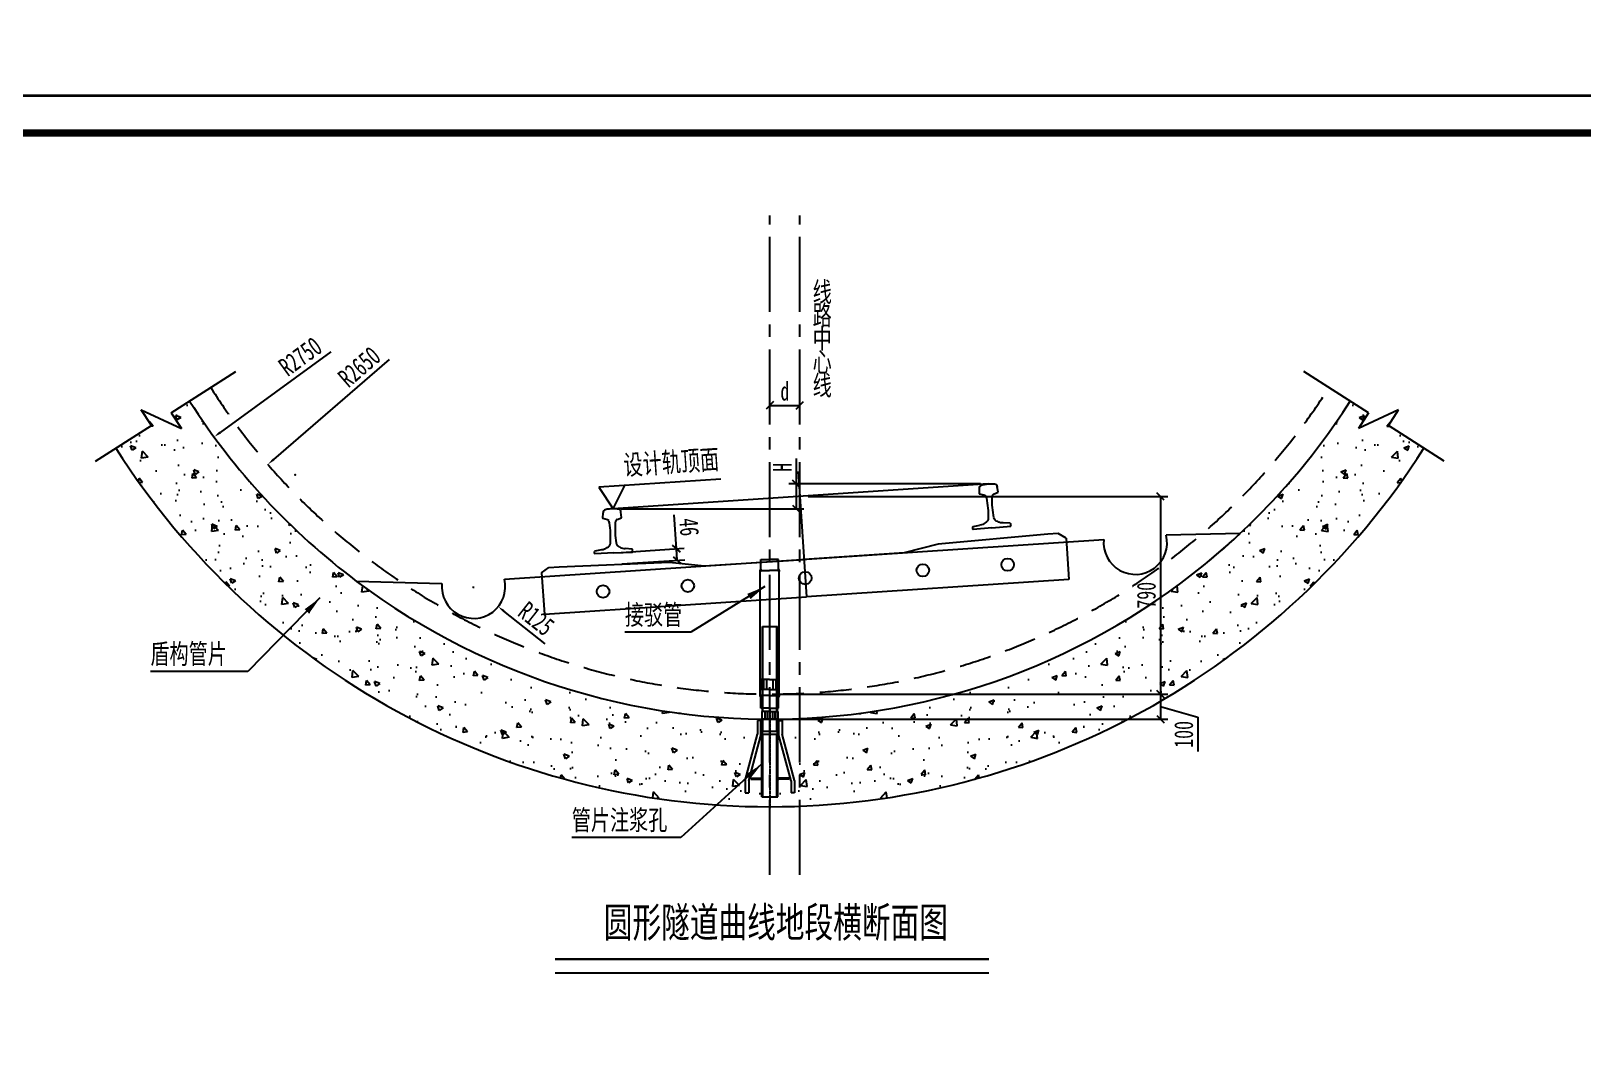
# Model space of a CAD drawing. Header units: millimetres. Extents: x -17676 to 10684, y -16208 to -7028.
# Drawn here: x -4660 to 1541, y -11075 to -7035 of the extents above; entities that cross this region are included whole.
import ezdxf
from ezdxf.enums import TextEntityAlignment as Align

# ---------------------------------------------------------------- set-up
doc = ezdxf.new("R2010")
doc.units = ezdxf.units.MM
for name, pattern in [('CENTER2', [1.125, 0.75, -0.125, 0.125, -0.125]), ('CONTINOUS', [2.5, 1.25, 0.25, 0.25, 0.25, 0.25, 0.25]), ('DASHED', [19.05, 12.7, -6.35])]:
    doc.linetypes.add(name, pattern=pattern)
doc.layers.get('Defpoints').update_dxf_attribs({"color": 250})
for name, color, linetype in [('0钢筋', 5, 'Continuous'), ('1', 2, 'Continuous'), ('axial', 1, 'CENTER2'), ('GesoftDrawFrameFrameBlockLayer', 7, 'Continuous'), ('GesoftDrawFrameInLineLayer', 85, 'Continuous'), ('GesoftDrawFrameOutLineLayer', 180, 'Continuous'), ('GesoftDrawFrameTitleLayer', 7, 'Continuous'), ('HATCH', 7, 'Continuous'), ('X', 6, 'CONTINOUS'), ('尺寸标注', 7, 'Continuous'), ('文字及标注', 6, 'Continuous'), ('标注', 3, 'Continuous'), ('结构', 3, 'Continuous'), ('设计线', 1, 'Continuous'), ('轮廓线', 7, 'Continuous'), ('钢轨', 3, 'Continuous')]:
    doc.layers.add(name, color=color, linetype=linetype)
doc.styles.get("Standard").update_dxf_attribs({"font": 'arial.ttf'})
doc.styles.add('TXT', font='仿宋_GB2312.ttf', dxfattribs={"width": 0.7, "height": 80})
doc.styles.add('宋体', font='SimSun.ttf', dxfattribs={"width": 0.7})
doc.styles.add('宋体样式', font='SimSun.ttf', dxfattribs={"width": 0.8})
doc.styles.add('条形码', font='BC_C39.FBC', dxfattribs={"height": 11})
doc.dimstyles.new('1比30', dxfattribs={"dimscale": 30, "dimtxt": 2.5, "dimasz": 1, "dimexe": 1, "dimexo": 1, "dimtad": 3, "dimdec": 0, "dimzin": 0, "dimdsep": 46, "dimtxsty": '宋体', "dimblk": 'OBLIQUE', "dimcen": 0.09, "dimadec": 0, "dimazin": 0, "dimtfac": 1, "dimtdec": 0, "dimtofl": 0, "dimtmove": 0, "dimatfit": 3, "dimfxl": 0, "dimtolj": 1, "dimtzin": 0, "dimarcsym": 0})
doc.dimstyles.get("Standard").update_dxf_attribs({"dimtxt": 0.18, "dimasz": 0.18, "dimexe": 0.18, "dimexo": 0.0625, "dimgap": 0.09, "dimtad": 0, "dimtih": 1, "dimtoh": 1, "dimdec": 4, "dimzin": 0, "dimdsep": 46, "dimtxsty": 'Standard', "dimcen": 0.09, "dimadec": 0, "dimazin": 0, "dimtfac": 1, "dimtdec": 4, "dimtofl": 0, "dimtmove": 0, "dimatfit": 3, "dimfxl": 0, "dimtolj": 1, "dimtzin": 0, "dimarcsym": 0})

# ---------------------------------------------------------------- blocks, each defined once
blk = doc.blocks.new('*X7')
at = {"color": 0}
for p, q in [((171.3, 367.5), (171.9, 368.1)), ((171.3, 362.2), (175.3, 366.2)), ((171.3, 356.9), (175.3, 360.9)), ((171.3, 351.6), (175.3, 355.6)), ((171.3, 346.3), (175.3, 350.3)), ((171.3, 341), (175.3, 345)), ((171.3, 335.7), (175.3, 339.7)), ((171.3, 330.4), (175.3, 334.4)), ((171.3, 325.1), (175.3, 329.1)), ((174.6, 323.1), (175.3, 323.8))]:
    blk.add_line(p, q, dxfattribs=at)
blk = doc.blocks.new('34212')
at = {"layer": 'HATCH'}
h = blk.add_hatch(dxfattribs=at)
h.set_pattern_fill('ANSI31', color=256, scale=30, angle=180, style=0)
h.set_pattern_definition([(225, (0, 0), (2.65165043, -2.65165043), [])])
h.paths.add_polyline_path([(147573.7, -8633.1), (147568.7, -8633.1), (147568.7, -8693.1), (147573.7, -8693.1)])
h.paths.add_polyline_path([(147508.7, -8633.1), (147503.7, -8633.1), (147503.7, -8693.1), (147508.7, -8693.1)])
h.paths.add_polyline_path([(147566.7, -8943.1), (147570.2, -8943.1), (147570.2, -8693.1), (147566.7, -8693.1)])
h = blk.add_hatch(dxfattribs=at)
h.set_pattern_fill('ANSI31', color=256, scale=30, angle=180, style=0)
h.set_pattern_definition([(225, (147876.2283, -9027.2295), (2.65165, -2.65165), [])])
h.paths.add_polyline_path([(147507.2, -8943.1), (147510.7, -8943.1), (147510.7, -8693.1), (147507.2, -8693.1)])
at = {"layer": '1'}
for p, q in [((147489.7, -8638.1), (147489.7, -8693.1)), ((147502.7, -8638.1), (147489.7, -8638.1)), ((147502.7, -8698.7), (147502.7, -8638.1)), ((147503.7, -8693.1), (147503.7, -8633.1)), ((147573.7, -8633.1), (147503.7, -8633.1)), ((147508.7, -8693.1), (147508.7, -8633.1)), ((147568.7, -8693.1), (147568.7, -8633.1)), ((147573.7, -8693.1), (147573.7, -8633.1)), ((147574.7, -8698.7), (147574.7, -8638.1)), ((147574.7, -8638.1), (147587.7, -8638.1)), ((147587.7, -8638.1), (147587.7, -8693.1)), ((147440.2, -8878.1), (147489.7, -8693.1)), ((147454.2, -8879.9), (147502.7, -8698.7)), ((147507.2, -8697.1), (147503.2, -8693.1)), ((147503.7, -8693.1), (147573.7, -8693.1)), ((147507.2, -8943.1), (147507.2, -8693.1)), ((147510.7, -8943.1), (147510.7, -8693.1)), ((147566.7, -8943.1), (147566.7, -8693.1)), ((147570.2, -8943.1), (147570.2, -8693.1)), ((147570.2, -8697.1), (147574.2, -8693.1)), ((147623.2, -8879.9), (147574.7, -8698.7)), ((147637.2, -8878.1), (147587.7, -8693.1)), ((147507.2, -8865.1), (147503.2, -8869.1)), ((147570.2, -8865.1), (147574.2, -8869.1)), ((147440.2, -8878.1), (147440.2, -8928.1)), ((147440.2, -8928.1), (147454.2, -8928.1)), ((147454.2, -8879.9), (147454.2, -8928.1)), ((147462.2, -8869.1), (147507.2, -8869.1)), ((147462.2, -8873.1), (147462.2, -8869.1)), ((147462.2, -8873.1), (147507.2, -8873.1)), ((147507.2, -8877.1), (147503.2, -8873.1)), ((147615.2, -8869.1), (147570.2, -8869.1)), ((147615.2, -8873.1), (147570.2, -8873.1)), ((147570.2, -8877.1), (147574.2, -8873.1)), ((147615.2, -8873.1), (147615.2, -8869.1)), ((147623.2, -8879.9), (147623.2, -8928.1)), ((147637.2, -8928.1), (147623.2, -8928.1)), ((147637.2, -8878.1), (147637.2, -8928.1)), ((147507.2, -8943.1), (147570.2, -8943.1))]:
    blk.add_line(p, q, dxfattribs=at)
for points in [[(147503.2, -8693.1), (147507.2, -8697.1), (147507.2, -8693.1)], [(147574.2, -8693.1), (147570.2, -8697.1), (147570.2, -8693.1)], [(147503.2, -8869.1), (147507.2, -8865.1), (147507.2, -8869.1)], [(147574.2, -8869.1), (147570.2, -8865.1), (147570.2, -8869.1)], [(147503.2, -8873.1), (147507.2, -8877.1), (147507.2, -8873.1)], [(147574.2, -8873.1), (147570.2, -8877.1), (147570.2, -8873.1)]]:
    blk.add_solid(points, dxfattribs=at)
at = {"layer": 'axial'}
blk.add_line((147538.7, -8595), (147538.7, -8989.4), dxfattribs=at)
at = {"layer": 'HATCH', "rotation": 90}
blk.add_blockref('*X7', (147831.8, -9044.4), dxfattribs=at)
at = {"layer": 'HATCH', "xscale": -1, "rotation": 270}
blk.add_blockref('*X7', (147245.6, -9044.4), dxfattribs=at)
blk = doc.blocks.new('A$C09DB070C')
at = {"layer": 'X', "color": 3}
for p, q in [((0, 165.5), (30, 185.5)), ((0, 165.5), (0, 0)), ((30, 185.5), (72, 185.5)), ((72, 185.5), (512, 174.5)), ((512, 174.5), (650, 150)), ((650, 150), (1050, 150)), ((1450, 150), (1050, 150)), ((1588, 174.5), (1450, 150)), ((2028, 185.5), (1588, 174.5)), ((2070, 185.5), (2028, 185.5)), ((2100, 165.5), (2070, 185.5)), ((2100, 165.5), (2100, 0)), ((0, 0), (1050, 0)), ((2100, 0), (1050, 0))]:
    blk.add_line(p, q, dxfattribs=at)
at = {"layer": '尺寸标注', "color": 3}
for centre in [(240, 75), (579.5, 75), (1049.5, 75), (1520.5, 75), (1860, 75)]:
    blk.add_circle(centre, 25, dxfattribs=at)
blk = doc.blocks.new('A$C7401393C')
at = {"layer": '钢轨'}
for p, q in [((-33.8, 179.1), (-31.4, 200.7)), ((41.5, 177.2), (40.2, 198.9)), ((-15.3, 171.9), (-33.3, 178.1)), ((22.6, 170.9), (41, 176.2)), ((-75.8, 40.9), (-75.6, 48.9)), ((0.4, 38), (-74.8, 39.9)), ((-73.5, 51.9), (-46.2, 54.4)), ((0.4, 38), (75.5, 36.2)), ((74.8, 48.2), (47.6, 52.1)), ((76.5, 37.1), (76.7, 45.1))]:
    blk.add_line(p, q, dxfattribs=at)
for centre, radius, start, end in [((-18.5, 199.9), 13, 104.83673, 176.54251), ((-5.8, 134.1), 80, 90.45609, 101.54574), ((-3.8, -85.9), 300, 88.36386, 90.49695), ((-1.7, -86), 300, 86.63886, 88.77195), ((11.3, 133.7), 80, 75.59008, 86.67972), ((27.2, 198.8), 13, 0.5933, 72.29908), ((-31.8, 179.4), 2, 188.90208, 221.36383), ((-18, 164.4), 8, 27.15378, 70.09531), ((-33.1, 156.6), 25, 4.50435, 27.13746), ((-407, 127.4), 400, 352.92796, 4.47832), ((411.6, 106.9), 400, 172.6575, 184.20785), ((39.7, 154.8), 25, 149.99835, 172.63146), ((25, 163.3), 8, 107.0405, 149.98204), ((39.6, 177.6), 2, 315.77198, 348.23373), ((-29.9, 80.4), 20, 287.02729, 352.91232), ((32.6, 78.8), 20, 184.22349, 250.10853), ((-73.9, 41.7), 2, 202.86309, 244.27272), ((-71.6, 48.4), 4, 118.08962, 171.66605), ((-46.3, 94.4), 40, 270.17516, 303.84619), ((49.8, 92), 40, 233.28962, 266.96065), ((72.7, 44.7), 4, 5.46976, 59.04619), ((74.7, 38), 2, 292.86309, 334.27272)]:
    blk.add_arc(centre, radius, start, end, dxfattribs=at)
blk = doc.blocks.new('A$C5145042A')
for p, q in [((0, -30), (0, 30)), ((0, 30), (50, 30)), ((50, 31.5), (50, 0)), ((80, 31.5), (50, 31.5)), ((50, 31.1), (80, 31.1)), ((80, 20), (50, 20)), ((80, 11), (50, 11)), ((80, 0), (80, 31.5)), ((80, 30), (420, 30)), ((420, 30), (420, -30)), ((0, -30), (50, -30)), ((50, -31.5), (50, 0)), ((80, -11), (50, -11)), ((80, -20), (50, -20)), ((50, -31.1), (80, -31.1)), ((80, -31.5), (50, -31.5)), ((80, 0), (80, -31.5)), ((80, -30), (420, -30))]:
    blk.add_line(p, q)
at = {"layer": '0钢筋'}
for p, q in [((0, 28.1), (50, 28.1)), ((80, 28.1), (420, 28.1)), ((0, -28.1), (50, -28.1)), ((80, -28.1), (420, -28.1))]:
    blk.add_line(p, q, dxfattribs=at)
blk = doc.blocks.new('A$C03D546E1')
at = {"layer": '标注'}
h = blk.add_hatch(color=256, dxfattribs=at)
h.paths.add_polyline_path([(55, 38, 0.626752), (45.8, 35), (50, 35), (53, 38)])
h.paths.add_polyline_path([(50, 35), (50, 33), (55, 38), (53, 38)])
h.paths.add_polyline_path([(45.8, 35), (50, 33), (50, 35)])
h = blk.add_hatch(color=256, dxfattribs=at)
h.paths.add_polyline_path([(547, 38), (545, 38, -0.626752), (554.2, 35), (550, 35)])
h.paths.add_polyline_path([(545, 38), (547, 38), (550, 35), (550, 33)])
h.paths.add_polyline_path([(550, 35), (554.2, 35), (550, 33)])
h = blk.add_hatch(color=256, dxfattribs=at)
h.paths.add_polyline_path([(53, -38), (50, -35), (45.8, -35, 0.626752), (55, -38)])
h.paths.add_polyline_path([(53, -38), (55, -38), (50, -33), (50, -35)])
h.paths.add_polyline_path([(50, -35), (50, -33), (45.8, -35)])
h = blk.add_hatch(color=256, dxfattribs=at)
h.paths.add_polyline_path([(547, -38), (545, -38, 0.626752), (554.2, -35), (550, -35)])
h.paths.add_polyline_path([(545, -38), (547, -38), (550, -35), (550, -33)])
h.paths.add_polyline_path([(550, -35), (554.2, -35), (550, -33)])
for p, q in [((0, 0), (0, 35)), ((0, 35), (50, 35)), ((0, 0), (0, -35)), ((50, 0), (50, 38)), ((50, 38), (550, 38)), ((50, 0), (50, -38)), ((75, 0), (75, 38)), ((115, 37.3), (75, 37.3)), ((115, 25.1), (75, 25.1)), ((115, 12.2), (75, 12.2)), ((75, 0), (75, -38)), ((115, 0), (115, 38)), ((115, 0), (115, -38)), ((550, 38), (550, 0)), ((550, 35), (594, 35)), ((550, -38), (550, 0)), ((594, 35), (594, 0)), ((594, -35), (594, 0)), ((0, -35), (50, -35)), ((50, -38), (550, -38)), ((115, -12.2), (75, -12.2)), ((115, -25.1), (75, -25.1)), ((115, -37.3), (75, -37.3)), ((550, -35), (594, -35))]:
    blk.add_line(p, q)
for p, q in [((50, 33), (45.8, 35)), ((50, 35), (53, 38)), ((50, 33), (55, 38)), ((550, 33), (545, 38)), ((550, 35), (547, 38)), ((550, 33), (554.2, 35)), ((50, -33), (45.8, -35)), ((50, -33), (55, -38)), ((50, -35), (53, -38)), ((550, -33), (545, -38)), ((550, -35), (547, -38)), ((550, -33), (554.2, -35))]:
    blk.add_line(p, q, dxfattribs=at)
for centre, start, end in [((51.1, 34.3), 43.82752, 172.13753), ((548.9, 34.3), 7.86247, 136.17248), ((51.1, -34.3), 187.86247, 316.17248), ((548.9, -34.3), 223.82752, 352.13753)]:
    blk.add_arc(centre, 5.4, start, end, dxfattribs=at)
blk = doc.blocks.new('*D42')
at = {"layer": 'Defpoints', "color": 0, "transparency": 16777216}
for p in [(-1707.6, -7034.8), (-3713.3, -8766.7)]:
    blk.add_point(p, dxfattribs=at)
at = {"layer": '标注', "color": 0, "lineweight": -2, "transparency": 16777216}
blk.add_line((-3228.4, -8348), (-3690.6, -8747.1), dxfattribs=at)
at = {"layer": '标注', "color": 0, "transparency": 16777216}
blk.add_solid([(-3693.9, -8743.3), (-3687.4, -8750.9), (-3713.3, -8766.7)], dxfattribs=at)
at = {"layer": '标注', "color": 0, "transparency": 16777216, "insert": (-3348, -8377), "char_height": 75, "attachment_point": 5, "rotation": 40.80989, "style": '宋体'}
blk.add_mtext('\\A1;R2650', dxfattribs=at)
blk = doc.blocks.new('*D40')
at = {"layer": 'Defpoints', "color": 0, "transparency": 16777216}
for p in [(-1707.6, -7034.8), (-3928.2, -8657)]:
    blk.add_point(p, dxfattribs=at)
at = {"layer": '标注', "color": 0, "lineweight": -2, "transparency": 16777216}
blk.add_line((-3462.2, -8316.6), (-3904, -8639.3), dxfattribs=at)
at = {"layer": '标注', "color": 0, "transparency": 16777216}
blk.add_solid([(-3906.9, -8635.2), (-3901, -8643.3), (-3928.2, -8657)], dxfattribs=at)
at = {"layer": '标注', "color": 0, "transparency": 16777216, "insert": (-3583.8, -8335.7), "char_height": 75, "attachment_point": 5, "rotation": 36.14886, "style": '宋体'}
blk.add_mtext('\\A1;R2750', dxfattribs=at)
blk = doc.blocks.new('_Oblique')
at = {"color": 0, "linetype": 'ByBlock', "lineweight": -2}
blk.add_line((-0.5, -0.5), (0.5, 0.5), dxfattribs=at)
blk = doc.blocks.new('*D41')
at = {"layer": 'Defpoints', "color": 0, "transparency": 16777216}
for p in [(-2331.7, -9120.5), (-2329, -9166.5), (-2077.5, -9149.8)]:
    blk.add_point(p, dxfattribs=at)
at = {"layer": '标注', "color": 0, "lineweight": -2, "transparency": 16777216}
for p, q in [((-2080.6, -9103.9), (-2089.6, -8968)), ((-2301.8, -9118.5), (-2050.6, -9101.9)), ((-2077.5, -9149.8), (-2080.6, -9103.9)), ((-2299.1, -9164.5), (-2047.6, -9147.8))]:
    blk.add_line(p, q, dxfattribs=at)
at = {"layer": '标注', "color": 0, "lineweight": -2, "transparency": 16777216, "xscale": 30, "yscale": 30, "zscale": 30}
for p, rotation in [((-2080.6, -9103.9), 93.79891999998353), ((-2077.5, -9149.8), 273.7989199999835)]:
    blk.add_blockref('_Oblique', p, dxfattribs=dict(at, rotation=rotation))
at = {"layer": '标注', "color": 0, "transparency": 16777216, "insert": (-2030, -9017.2), "char_height": 75, "attachment_point": 5, "rotation": 273.79892, "style": '宋体'}
blk.add_mtext('\\A1;46', dxfattribs=at)
blk = doc.blocks.new('*D39')
at = {"layer": 'Defpoints', "color": 0, "transparency": 16777216}
for p in [(-2891.8, -9257), (-2793.8, -9334.5)]:
    blk.add_point(p, dxfattribs=at)
at = {"layer": '标注', "color": 0, "lineweight": -2, "transparency": 16777216}
for p, q in [((-2894.5, -9257), (-2889.1, -9257)), ((-2891.8, -9259.7), (-2891.8, -9254.3)), ((-2605, -9483.7), (-2770.2, -9353.1))]:
    blk.add_line(p, q, dxfattribs=at)
at = {"layer": '标注', "color": 0, "transparency": 16777216}
blk.add_solid([(-2767.1, -9349.2), (-2773.3, -9357), (-2793.8, -9334.5)], dxfattribs=at)
at = {"layer": '标注', "color": 0, "transparency": 16777216, "insert": (-2641, -9383.6), "char_height": 75, "attachment_point": 5, "rotation": 321.67033, "style": '宋体'}
blk.add_mtext('\\A1;R125', dxfattribs=at)
blk = doc.blocks.new('*D38')
at = {"layer": 'Defpoints', "color": 0, "transparency": 16777216}
for p in [(-1707.6, -9684.8), (-1707.3, -9784.8), (-146.9, -9784.8)]:
    blk.add_point(p, dxfattribs=at)
at = {"layer": '标注', "color": 0, "lineweight": -2, "transparency": 16777216}
for p, q in [((-1677.6, -9684.8), (-116.9, -9684.8)), ((-146.9, -9684.8), (-146.9, -9784.8)), ((-146.9, -9734.8), (2.4, -9776.7)), ((-1677.3, -9784.8), (-116.9, -9784.8)), ((2.4, -9776.7), (2.4, -9914.5))]:
    blk.add_line(p, q, dxfattribs=at)
at = {"layer": '标注', "color": 0, "lineweight": -2, "transparency": 16777216, "xscale": 30, "yscale": 30, "zscale": 30}
for p, rotation in [((-146.9, -9684.8), 90), ((-146.9, -9784.8), 270)]:
    blk.add_blockref('_Oblique', p, dxfattribs=dict(at, rotation=rotation))
at = {"layer": '标注', "color": 0, "transparency": 16777216, "insert": (-53.8, -9845.6), "char_height": 75, "attachment_point": 5, "rotation": 90, "style": '宋体'}
blk.add_mtext('\\A1;100', dxfattribs=at)
blk = doc.blocks.new('*D43')
at = {"layer": 'Defpoints', "color": 0, "transparency": 16777216}
for p in [(-1584.6, -8894.7), (-1707.6, -9684.8), (-146.9, -9684.8)]:
    blk.add_point(p, dxfattribs=at)
at = {"layer": '标注', "color": 0, "lineweight": -2, "transparency": 16777216}
for p, q in [((-1554.6, -8894.7), (-116.9, -8894.7)), ((-146.9, -8894.7), (-146.9, -9684.8)), ((-1677.6, -9684.8), (-116.9, -9684.8))]:
    blk.add_line(p, q, dxfattribs=at)
at = {"layer": '标注', "color": 0, "lineweight": -2, "transparency": 16777216, "xscale": 30, "yscale": 30, "zscale": 30}
for p, rotation in [((-146.9, -8894.7), 90), ((-146.9, -9684.8), 270)]:
    blk.add_blockref('_Oblique', p, dxfattribs=dict(at, rotation=rotation))
at = {"layer": '标注', "color": 0, "transparency": 16777216, "insert": (-203.2, -9289.7), "char_height": 75, "attachment_point": 5, "rotation": 90, "style": '宋体'}
blk.add_mtext('\\A1;790', dxfattribs=at)
blk = doc.blocks.new('*D44')
at = {"layer": 'Defpoints', "color": 0, "transparency": 16777216}
for p in [(-1601.6, -8844.9), (-836.3, -8844.9), (-2333.4, -8944.5)]:
    blk.add_point(p, dxfattribs=at)
at = {"layer": '标注', "color": 0, "lineweight": -2, "transparency": 16777216}
for p, q in [((-1601.6, -8844.9), (-1601.6, -8742.5)), ((-866.3, -8844.9), (-1631.6, -8844.9)), ((-1601.6, -8944.5), (-1601.6, -8844.9)), ((-2303.4, -8944.5), (-1571.6, -8944.5))]:
    blk.add_line(p, q, dxfattribs=at)
at = {"layer": '标注', "color": 0, "lineweight": -2, "transparency": 16777216, "xscale": 30, "yscale": 30, "zscale": 30}
for p, rotation in [((-1601.6, -8844.9), 90), ((-1601.6, -8944.5), 270)]:
    blk.add_blockref('_Oblique', p, dxfattribs=dict(at, rotation=rotation))
at = {"layer": '标注', "color": 0, "transparency": 16777216, "insert": (-1657.8, -8778.7), "char_height": 75, "attachment_point": 5, "rotation": 90, "style": '宋体'}
blk.add_mtext('\\A1;H', dxfattribs=at)
blk = doc.blocks.new('*D45')
at = {"layer": 'Defpoints', "color": 0, "transparency": 16777216}
for p in [(-1707.6, -8531), (-1587.6, -8531), (-1587.6, -8531)]:
    blk.add_point(p, dxfattribs=at)
at = {"layer": '标注', "color": 0, "lineweight": -2, "transparency": 16777216}
blk.add_line((-1707.6, -8531), (-1587.6, -8531), dxfattribs=at)
at = {"layer": '标注', "color": 0, "lineweight": -2, "transparency": 16777216, "xscale": 30, "yscale": 30, "zscale": 30, "rotation": 180}
blk.add_blockref('_Oblique', (-1707.6, -8531), dxfattribs=at)
at = {"layer": '标注', "color": 0, "lineweight": -2, "transparency": 16777216, "xscale": 30, "yscale": 30, "zscale": 30}
blk.add_blockref('_Oblique', (-1587.6, -8531), dxfattribs=at)
at = {"layer": '标注', "color": 0, "transparency": 16777216, "insert": (-1647.6, -8474.6), "char_height": 75, "attachment_point": 5, "style": '宋体'}
blk.add_mtext('\\A1;d', dxfattribs=at)
blk = doc.blocks.new('1.25_b3e8e4764a4440fefd9a3783b56da640')
at = {"layer": 'GesoftDrawFrameInLineLayer', "color": 0, "const_width": 1}
blk.add_lwpolyline([(0, 0), (0, 287), (-915, 287), (-915, 0), (0, 0)], dxfattribs=at)
at = {"layer": 'GesoftDrawFrameOutLineLayer', "color": 0, "const_width": 0.35}
blk.add_lwpolyline([(5, -5), (5, 292), (-940, 292), (-940, -5), (5, -5)], dxfattribs=at)
blk = doc.blocks.new('GESOFT00000000NEW_049a35bf7f0736cc4250df00ece10f93_b3e8e4764a4440fefd9a3783b56da640_2e1cf7a908f61d0b50dc33cccab90907')
at = {"layer": 'GesoftDrawFrameFrameBlockLayer'}
blk.add_blockref('1.25_b3e8e4764a4440fefd9a3783b56da640', (0, 0), dxfattribs=at)
at = {"layer": 'GesoftDrawFrameTitleLayer', "color": 7, "style": '条形码', "width": 2}
blk.add_attdef('BARCODE', (-2.8, 60.5), '', height=6, rotation=90, dxfattribs=at)
at = {"layer": 'GesoftDrawFrameTitleLayer', "style": '宋体样式'}
for tag, height, width, p in [('GCMC0', 3.6, 0.8, (-40, 43.4)), ('SHEJI', 2.5, 0.8, (-154, 35.2)), ('SHEJI2', 2.5, 0.8, (-137.76, 35.27)), ('SJJD', 2.5, 0.8, (-14, 34.4)), ('JIAOHE', 2.5, 0.8, (-154, 28.8)), ('JIAOHE2', 2.5, 0.8, (-137.61, 28.83)), ('VERSION0', 2.5, 0.8, (-14, 26.4)), ('ZTSD', 2.5, 0.8, (-190, 24)), ('ZYFZR1', 2.5, 0.8, (-154, 22.4)), ('ZYFZR2', 2.5, 0.8, (-137.76, 22.24)), ('CEMING', 4, 0.7, (-84, 22.59)), ('BILI', 2.5, 0.8, (-14, 18.4)), ('XMFZR1', 2.5, 0.8, (-154, 16)), ('XMFZR2', 2.5, 0.8, (-137.98, 16.22)), ('DOCNAME0', 3.5, 0.9, (-84, 13.27)), ('SENHE', 2.5, 0.8, (-154, 9.6)), ('SENHE2', 2.5, 0.8, (-137.41, 9.52)), ('DOCNAME2', 3.5, 0.9, (-84, 9.42)), ('RIQI', 2.5, 0.8, (-14, 10.4)), ('XTSD', 2.5, 0.8, (-190, 4.8)), ('SENDING', 2.5, 0.8, (-154, 3.2)), ('SENDING2', 2.5, 0.8, (-137.41, 3.81)), ('TUHAO', 2.5, 0.8, (-91.5, 3.2)), ('PROJECTNO', 2.5, 0.8, (-47.5, 3.2)), ('PAGENUMBER', 2.5, 0.8, (-31.78, 3.83)), ('PAGECOUNT', 2.5, 0.8, (-10.8, 3.83))]:
    blk.add_attdef(tag, text='', height=height, dxfattribs=dict(at, width=width)).set_placement(p, align=Align.MIDDLE_CENTER)
blk.add_attdef('PIANMING', text='', height=4, dxfattribs=at).set_placement((-84, 31.09), align=Align.MIDDLE_CENTER)

msp = doc.modelspace()

# ---------------------------------------------------------------- hatches: boundary and pattern name
h = msp.add_hatch()
h.set_pattern_fill('AR-CONC', color=256, scale=30, style=0)
h.set_pattern_definition([(130, (-65243.17, 6912.42), (-215.17805, -18.82564), [22.5, -247.5]), (185, (-65243.17, 6912.42), (41.6254, 225.65764), [18, -198]), (79.5486, (-65261.1, 6910.85), (-173.5528, 206.83186), [19.12206, -210.3426]), (133.8158, (-65243.17, 6972.42), (-320.1723, -49.6557), [33.75, -371.25]), (83.3644, (-65269.85, 6968.28), (-280.3988, 292.2354), [28.6831, -315.5139]), (188.8158, (-65243.17, 6972.42), (-280.3986, 292.2356), [27, -297]), (159, (-65273.17, 6957.42), (-179.0721, -120.78567), [22.5, -247.5]), (214, (-65273.17, 6957.42), (-72.9946, 217.545), [18, -198]), (108.5486, (-65288.09, 6947.35), (-252.0668, 96.75915), [19.12206, -210.3426]), (142.5, (-65243.166, 6912.42), (-3.64796, 99.86816), [0, -195.6, 0, -201, 0, -198.75]), (172.5, (-65243.17, 6912.42), (-78.92086, 118.32351), [0, -114.6, 0, -191.1, 0, -75.75]), (212.5, (-65176.27, 6912.42), (-160.14673, -6.76646), [0, -75, 0, -234, 0, -310.5]), (222.5, (-65146.27, 6912.42), (-174.95585, 30.0315), [0, -97.5, 0, -155.4, 0, -220.5])])
h.paths.add_polyline_path([(-599.9, -9617.5), (-621, -9566.7), (-620, -9566.3), (-599.2, -9616.7), (-599.4, -9617.3)], flags=16)
h.paths.add_polyline_path([(-494.2, -9764.2), (-532.1, -9779.9), (-537.3, -9777.7), (-507.5, -9849.8), (-565.7, -9873.9), (-659.8, -9646.6), (-664.4, -9644.7), (-685.6, -9593.5), (-698.6, -9598.8), (-677.5, -9649.6), (-652.5, -9839.5), (-633.3, -9885.7), (-620.4, -9880.3), (-638.8, -9835.8), (-663.4, -9649.8), (-665.7, -9644.2), (-659.8, -9646.6), (-595.5, -9801.9), (-597.7, -9807.1), (-635.6, -9822.8), (-634.1, -9826.5), (-596.2, -9810.8), (-590.9, -9812.9), (-565.7, -9873.9), (-507.5, -9849.8), (-532.7, -9788.8), (-530.6, -9783.6), (-492.7, -9767.9)])
h.paths.add_polyline_path([(-1658.6, -9789.8), (-1672.6, -9789.8), (-1672.6, -9845.3), (-1671.6, -9844.3), (-1671.6, -9850.4), (-1623.1, -10031.6), (-1623.1, -10079.8), (-1609.1, -10079.8), (-1609.1, -10029.8), (-1658.6, -9844.8)], flags=0)
h.paths.add_polyline_path([(-599.2, -9616.7), (-596.9, -9622.3), (-482.7, -9771.2), (-464.3, -9815.7), (-451.3, -9810.3), (-470.5, -9764.1), (-587, -9612.1), (-608, -9561.3), (-621, -9566.7), (-599.7, -9618)], flags=17)
h.paths.add_polyline_path([(-1609.1, -10029.8), (-1658.6, -9844.8), (-1658.6, -9789.8), (-1672.6, -9789.8), (-1672.6, -9845.3), (-1671.6, -9844.3), (-1671.6, -9850.4), (-1623.1, -10031.6), (-1623.1, -10079.8), (-1609.1, -10079.8)], flags=17)
h.paths.add_polyline_path([(-4321.1, -8702), (-4178.9, -8611.2), (-4219.2, -8548), (-4059, -8623.7), (-4099.3, -8560.5), (-4026.1, -8513.7, 0.150509), (-2792.2, -9561.9), (-2794.2, -9566.7), (-2807.2, -9561.3), (-2828.2, -9612.1), (-2944.7, -9764.1), (-2963.9, -9810.3), (-2950.9, -9815.7), (-2932.5, -9771.2), (-2818.3, -9622.3), (-2816.2, -9617.1), (-2815.7, -9617.3), (-2813.6, -9622.5), (-2877.9, -9777.7), (-2883.1, -9779.9), (-2921, -9764.2), (-2922.5, -9767.9), (-2884.6, -9783.6), (-2882.5, -9788.8), (-2907.7, -9849.8), (-2878.6, -9861.9), (-2893.9, -9898.8, -0.153765)])
h.paths.add_polyline_path([(-2729.6, -9593.5), (-2727.6, -9588.6, 0.09207), (-1742.6, -9784.6), (-1742.6, -9789.8), (-1756.6, -9789.8), (-1756.6, -9844.8), (-1806.1, -10029.8), (-1806.1, -10079.8), (-1792.1, -10079.8), (-1792.1, -10031.6), (-1743.6, -9850.4), (-1743.6, -9844.8), (-1743.1, -9844.8), (-1739.1, -9848.8), (-1739.1, -10016.8), (-1743.1, -10020.8), (-1784.1, -10020.8), (-1784.1, -10024.8), (-1743.1, -10024.8), (-1739.1, -10028.8), (-1739.1, -10094.8), (-1707.6, -10094.8), (-1707.6, -10134.8, -0.098491), (-2893.9, -9898.8), (-2878.6, -9861.9), (-2849.5, -9873.9), (-2824.3, -9812.9), (-2819, -9810.8), (-2781.1, -9826.5), (-2779.6, -9822.8), (-2817.5, -9807.1), (-2819.7, -9801.9), (-2755.4, -9646.7), (-2749.5, -9644.2), (-2749.7, -9644.7), (-2750.6, -9644.3)])
h.paths.add_polyline_path([(-1658.6, -9844.8), (-1658.6, -9789.8), (-1672.6, -9789.8), (-1672.6, -9845.3), (-1671.6, -9844.3), (-1671.6, -9850.4), (-1623.1, -10031.6), (-1623.1, -10079.8), (-1609.1, -10079.8), (-1609.1, -10029.8)], flags=17)
h.paths.add_polyline_path([(-599.2, -9616.7), (-596.9, -9622.3), (-482.7, -9771.2), (-464.3, -9815.7), (-451.3, -9810.3), (-470.5, -9764.1), (-587, -9612.1), (-608, -9561.3), (-621, -9566.7), (-599.7, -9618)])
h.paths.add_polyline_path([(-1658.6, -9844.8), (-1658.6, -9789.8), (-1671.6, -9789.8), (-1671.6, -9850.4), (-1623.1, -10031.6), (-1623.1, -10079.8), (-1609.1, -10079.8), (-1609.1, -10029.8)], flags=0)
h.paths.add_polyline_path([(-652.5, -9839.5), (-633.3, -9885.7), (-620.4, -9880.3), (-638.8, -9835.8), (-663.4, -9649.8), (-686.6, -9593.9), (-698.6, -9598.8), (-677.5, -9649.6)], flags=17)
h.paths.add_polyline_path([(-635.6, -9822.8), (-634.1, -9826.5), (-596.2, -9810.8), (-590.9, -9812.9), (-595.5, -9801.9), (-597.7, -9807.1)], flags=17)
h.paths.add_polyline_path([(95.1, -8966), (-12.7, -8966), (-12.7, -9089.5), (95.1, -9089.5)], flags=8)
h.paths.add_polyline_path([(95.1, -8966), (-12.7, -8966), (-12.7, -9089.5), (95.1, -9089.5)], flags=25)
h.paths.add_polyline_path([(95.1, -8966), (-12.7, -8966), (-12.7, -9089.5), (95.1, -9089.5)], flags=25)
h = msp.add_hatch()
h.set_pattern_fill('AR-CONC', color=256, scale=30, style=0)
h.set_pattern_definition([(50, (61827.96, 6912.42), (215.17805, -18.82564), [22.5, -247.5]), (355, (61827.96, 6912.42), (-41.6254, 225.65764), [18, -198]), (100.4514, (61845.9, 6910.85), (173.5528, 206.83186), [19.12206, -210.3426]), (46.1842, (61827.96, 6972.42), (320.1723, -49.6557), [33.75, -371.25]), (96.6356, (61854.64, 6968.28), (280.3988, 292.2354), [28.6831, -315.5139]), (351.1842, (61827.96, 6972.42), (280.3986, 292.2356), [27, -297]), (21, (61857.96, 6957.42), (179.0721, -120.78567), [22.5, -247.5]), (326, (61857.96, 6957.42), (72.9946, 217.545), [18, -198]), (71.4514, (61872.89, 6947.35), (252.0668, 96.75915), [19.12206, -210.3426]), (37.5, (61827.96, 6912.42), (3.64796, 99.86816), [0, -195.6, 0, -201, 0, -198.75]), (7.5, (61827.96, 6912.42), (78.92086, 118.32351), [0, -114.6, 0, -191.1, 0, -75.75]), (327.5, (61761.06, 6912.42), (160.14673, -6.76646), [0, -75, 0, -234, 0, -310.5]), (317.5, (61731.06, 6912.42), (174.95585, 30.0315), [0, -97.5, 0, -155.4, 0, -220.5])])
h.paths.add_polyline_path([(-2815.3, -9617.5), (-2794.2, -9566.7), (-2795.2, -9566.3), (-2816, -9616.7), (-2815.8, -9617.3)], flags=16)
h.paths.add_polyline_path([(-2921, -9764.2), (-2883.1, -9779.9), (-2877.9, -9777.7), (-2907.7, -9849.8), (-2849.5, -9873.9), (-2755.4, -9646.6), (-2750.8, -9644.7), (-2729.6, -9593.5), (-2716.6, -9598.8), (-2737.7, -9649.6), (-2762.7, -9839.5), (-2781.9, -9885.7), (-2794.8, -9880.3), (-2776.4, -9835.8), (-2751.8, -9649.8), (-2749.5, -9644.2), (-2755.4, -9646.6), (-2819.7, -9801.9), (-2817.5, -9807.1), (-2779.6, -9822.8), (-2781.1, -9826.5), (-2819, -9810.8), (-2824.3, -9812.9), (-2849.5, -9873.9), (-2907.7, -9849.8), (-2882.5, -9788.8), (-2884.6, -9783.6), (-2922.5, -9767.9)])
h.paths.add_polyline_path([(-1756.6, -9789.8), (-1742.6, -9789.8), (-1742.6, -9845.3), (-1743.6, -9844.3), (-1743.6, -9850.4), (-1792.1, -10031.6), (-1792.1, -10079.8), (-1806.1, -10079.8), (-1806.1, -10029.8), (-1756.6, -9844.8)], flags=0)
h.paths.add_polyline_path([(-2816, -9616.7), (-2818.3, -9622.3), (-2932.5, -9771.2), (-2950.9, -9815.7), (-2963.9, -9810.3), (-2944.7, -9764.1), (-2828.2, -9612.1), (-2807.2, -9561.3), (-2794.2, -9566.7), (-2815.5, -9618)], flags=17)
h.paths.add_polyline_path([(-1806.1, -10029.8), (-1756.6, -9844.8), (-1756.6, -9789.8), (-1742.6, -9789.8), (-1742.6, -9845.3), (-1743.6, -9844.3), (-1743.6, -9850.4), (-1792.1, -10031.6), (-1792.1, -10079.8), (-1806.1, -10079.8)], flags=17)
h.paths.add_polyline_path([(905.9, -8702), (763.7, -8611.2), (804, -8548), (643.8, -8623.7), (684.1, -8560.5), (610.9, -8513.7, -0.150509), (-623, -9561.9), (-621, -9566.7), (-608, -9561.3), (-587, -9612.1), (-470.5, -9764.1), (-451.3, -9810.3), (-464.3, -9815.7), (-482.7, -9771.2), (-596.9, -9622.3), (-599, -9617.1), (-599.5, -9617.3), (-601.6, -9622.5), (-537.3, -9777.7), (-532.1, -9779.9), (-494.2, -9764.2), (-492.7, -9767.9), (-530.6, -9783.6), (-532.7, -9788.8), (-507.5, -9849.8), (-536.6, -9861.9), (-521.3, -9898.8, 0.153765)])
h.paths.add_polyline_path([(-685.6, -9593.5), (-687.6, -9588.6, -0.09207), (-1672.6, -9784.6), (-1672.6, -9789.8), (-1658.6, -9789.8), (-1658.6, -9844.8), (-1609.1, -10029.8), (-1609.1, -10079.8), (-1623.1, -10079.8), (-1623.1, -10031.6), (-1671.6, -9850.4), (-1671.6, -9844.8), (-1672.1, -9844.8), (-1676.1, -9848.8), (-1676.1, -10016.8), (-1672.1, -10020.8), (-1631.1, -10020.8), (-1631.1, -10024.8), (-1672.1, -10024.8), (-1676.1, -10028.8), (-1676.1, -10094.8), (-1707.6, -10094.8), (-1707.6, -10134.8, 0.098491), (-521.3, -9898.8), (-536.6, -9861.9), (-565.7, -9873.9), (-590.9, -9812.9), (-596.2, -9810.8), (-634.1, -9826.5), (-635.6, -9822.8), (-597.7, -9807.1), (-595.5, -9801.9), (-659.8, -9646.7), (-665.7, -9644.2), (-665.5, -9644.7), (-664.6, -9644.3)])
h.paths.add_polyline_path([(-1756.6, -9844.8), (-1756.6, -9789.8), (-1742.6, -9789.8), (-1742.6, -9845.3), (-1743.6, -9844.3), (-1743.6, -9850.4), (-1792.1, -10031.6), (-1792.1, -10079.8), (-1806.1, -10079.8), (-1806.1, -10029.8)], flags=17)
h.paths.add_polyline_path([(-2816, -9616.7), (-2818.3, -9622.3), (-2932.5, -9771.2), (-2950.9, -9815.7), (-2963.9, -9810.3), (-2944.7, -9764.1), (-2828.2, -9612.1), (-2807.2, -9561.3), (-2794.2, -9566.7), (-2815.5, -9618)])
h.paths.add_polyline_path([(-1756.6, -9844.8), (-1756.6, -9789.8), (-1743.6, -9789.8), (-1743.6, -9850.4), (-1792.1, -10031.6), (-1792.1, -10079.8), (-1806.1, -10079.8), (-1806.1, -10029.8)], flags=0)
h.paths.add_polyline_path([(-2762.7, -9839.5), (-2781.9, -9885.7), (-2794.8, -9880.3), (-2776.4, -9835.8), (-2751.8, -9649.8), (-2728.6, -9593.9), (-2716.6, -9598.8), (-2737.7, -9649.6)], flags=17)
h.paths.add_polyline_path([(-2779.6, -9822.8), (-2781.1, -9826.5), (-2819, -9810.8), (-2824.3, -9812.9), (-2819.7, -9801.9), (-2817.5, -9807.1)], flags=17)
h.paths.add_polyline_path([(-3510.3, -8966), (-3402.5, -8966), (-3402.5, -9089.5), (-3510.3, -9089.5)], flags=8)
h.paths.add_polyline_path([(-3510.3, -8966), (-3402.5, -8966), (-3402.5, -9089.5), (-3510.3, -9089.5)], flags=25)
h.paths.add_polyline_path([(-3510.3, -8966), (-3402.5, -8966), (-3402.5, -9089.5), (-3510.3, -9089.5)], flags=25)

# ---------------------------------------------------------------- linework, layer by layer
for p, q in [((-4099.3, -8560.5), (-3840.9, -8395.6)), ((684.1, -8560.5), (425.7, -8395.6)), ((-4178.9, -8611.2), (-4219.2, -8548)), ((-4219.2, -8548), (-4059, -8623.7)), ((804, -8548), (643.8, -8623.7)), ((763.7, -8611.2), (804, -8548)), ((-4401.6, -8753.3), (-4178.9, -8611.2)), ((-4099.3, -8560.5), (-4059, -8623.7)), ((684.1, -8560.5), (643.8, -8623.7)), ((986.4, -8753.3), (763.7, -8611.2)), ((-1594.2, -8795.1), (-1560.9, -9295.8)), ((-1903.7, -8825.9), (-2391, -8858.3)), ((-2391, -8858.3), (-2333.4, -8944.3)), ((-835.8, -8844.9), (-2333.4, -8944.5)), ((-2333.4, -8944.3), (-2287.7, -8851.4)), ((-2565.9, -10799), (-833.3, -10799))]:
    msp.add_line(p, q)
at = {"color": 4}
for p, q in [((171.4, -9042.7), (-124.1, -9050.1)), ((-2768.2, -9226), (-373.5, -9066.7)), ((-3358.6, -9234), (-3017.7, -9242.6))]:
    msp.add_line(p, q, dxfattribs=at)
for radius, start, end in [(2750, 212.53352, 233.10381), (2750, 309.61721, 327.46648), (3100, 212.53352, 327.46648)]:
    msp.add_arc((-1707.6, -7034.8), radius, start, end)
for centre in [(-247.4, -9079.6), (-2891.5, -9255.4)]:
    msp.add_arc(centre, 126.8, 174.17398, 13.43696, dxfattribs=at)
at = {"layer": 'axial', "ltscale": 400}
for p, q in [((-1707.6, -10407.4), (-1707.6, -7772.1)), ((-1587.6, -10407.4), (-1587.6, -7772.1))]:
    msp.add_line(p, q, dxfattribs=at)
at = {"layer": '文字及标注', "color": 7}
msp.add_point((-3604.6, -8807.8), dxfattribs=at)
at = {"layer": '结构', "linetype": 'DASHED', "ltscale": 10}
msp.add_arc((-1707.6, -7034.8), 2650, 212.53352, 327.46648, dxfattribs=at)
at = {"layer": '设计线', "color": 4, "lineweight": 30}
msp.add_line((-2565.9, -10744.2), (-833.3, -10744.2), dxfattribs=at)
at = {"layer": '设计线', "color": 4}
msp.add_arc((-1707.6, -7034.8), 2750, 233.10381, 313.10119, dxfattribs=at)

# ---------------------------------------------------------------- block references
at = {"xscale": 30, "yscale": 30, "zscale": 30}
msp.add_blockref('GESOFT00000000NEW_049a35bf7f0736cc4250df00ece10f93_b3e8e4764a4440fefd9a3783b56da640_2e1cf7a908f61d0b50dc33cccab90907', (10528.9, -16052.6), dxfattribs=at)
at = {"rotation": 90}
for name, p in [('A$C03D546E1', (-1708.4, -9740.8)), ('A$C5145042A', (-1707.6, -9834.8))]:
    msp.add_blockref(name, p, dxfattribs=at)
at = {"layer": '1'}
msp.add_blockref('34212', (-149246.3, -1151.7), dxfattribs=at)
at = {"layer": '轮廓线', "xscale": -1, "rotation": 3.798919999999963}
msp.add_blockref('A$C7401393C', (-817.3, -9058.1), dxfattribs=at)
at = {"layer": '轮廓线', "rotation": 3.79892}
for name, p in [('A$C7401393C', (-2329.5, -9158.5)), ('A$C09DB070C', (-2608.5, -9365.4))]:
    msp.add_blockref(name, p, dxfattribs=at)

# ---------------------------------------------------------------- texts
at = {"style": '宋体', "width": 0.7}
for s, p in [('接驳管', (-2286.9, -9407.3)), ('盾构管片', (-4182.7, -9563.7)), ('管片注浆孔', (-2499.1, -10227.9))]:
    msp.add_text(s, height=80, dxfattribs=at).set_placement(p)
at = {"insert": (-1498.4, -8268.1), "char_height": 80, "width": 113.956, "attachment_point": 5, "line_spacing_factor": 0.7, "style": 'TXT'}
msp.add_mtext('线路中心线', dxfattribs=at)
at = {"insert": (-2101.3, -8761.9), "char_height": 80, "attachment_point": 5, "rotation": 3.79892, "style": 'TXT'}
msp.add_mtext('设计轨顶面', dxfattribs=at)
at = {"layer": '文字及标注', "color": 7, "insert": (-1683.7, -10603.7), "char_height": 120, "width": 1778.651, "attachment_point": 5, "style": 'TXT'}
msp.add_mtext('圆形隧道曲线地段横断面图', dxfattribs=at)

# ---------------------------------------------------------------- dimensions: what is measured, and where the dimension line sits
at = {"layer": '标注'}
for mpoint, picture, middle in [((-3928.2, -8657), '*D40', (-3550.6, -8381.2)), ((-3713.3, -8766.7), '*D42', (-3311.3, -8419.5))]:
    dim = msp.add_radius_dim(center=(-1707.6, -7034.8), mpoint=mpoint, dimstyle='1比30', override={"dimsah": 1}, dxfattribs=at)
    dim.commit()
    dim.dimension.update_dxf_attribs({"geometry": picture, "text_midpoint": middle, "dimtype": 164})
dim = msp.add_linear_dim(base=(-1587.6, -8531), p1=(-1707.6, -8531), p2=(-1587.6, -8531), text='d', dimstyle='1比30', dxfattribs=at)
dim.commit()
dim.dimension.update_dxf_attribs({"geometry": '*D45', "text_midpoint": (-1647.6, -8474.6)})
dim = msp.add_linear_dim(base=(-1601.6, -8844.9), p1=(-2333.4, -8944.5), p2=(-836.3, -8844.9), angle=90, text='H', dimstyle='1比30', dxfattribs=at)
dim.commit()
dim.dimension.update_dxf_attribs({"geometry": '*D44', "text_midpoint": (-1601.6, -8778.7), "dimtype": 160})
dim = msp.add_linear_dim(base=(-146.9, -9684.8), p1=(-1584.6, -8894.7), p2=(-1707.6, -9684.8), angle=90, dimstyle='1比30', dxfattribs=at)
dim.commit()
dim.dimension.update_dxf_attribs({"geometry": '*D43', "text_midpoint": (-203.2, -9289.7)})
dim = msp.add_linear_dim(base=(-2077.5, -9149.8), p1=(-2331.7, -9120.5), p2=(-2329, -9166.5), angle=93.79892, dimstyle='1比30', dxfattribs=at)
dim.commit()
dim.dimension.update_dxf_attribs({"geometry": '*D41', "text_midpoint": (-2086.1, -9021), "dimtype": 160})
dim = msp.add_radius_dim(center=(-2891.8, -9257), mpoint=(-2793.8, -9334.5), dimstyle='1比30', override={"dimsah": 1}, dxfattribs=at)
dim.commit()
dim.dimension.update_dxf_attribs({"geometry": '*D39', "text_midpoint": (-2641, -9383.6)})
dim = msp.add_linear_dim(base=(-146.9, -9784.8), p1=(-1707.6, -9684.8), p2=(-1707.3, -9784.8), angle=90, dimstyle='1比30', override={"dimtmove": 1}, dxfattribs=at)
dim.commit()
dim.dimension.update_dxf_attribs({"geometry": '*D38', "text_midpoint": (2.4, -9795.4), "dimtype": 160})

# ---------------------------------------------------------------- leaders
for points in [[(-3505.2, -9300.6), (-3793.4, -9593.9), (-4182.8, -9593.9)], [(-1727.6, -9255.1), (-2022.8, -9437.5), (-2287, -9437.5)], [(-1740.5, -9964.8), (-2063.1, -10258.1), (-2499.2, -10258.1)]]:
    msp.add_leader(points, dimstyle='Standard', override={"dimscale": 1, "dimtxt": 75, "dimasz": 75, "dimexe": 50, "dimexo": 10, "dimgap": 0, "dimtfac": 0.1, "dimtmove": 2, "dimfxl": 1.52, "dimtvp": 1.2})

doc.saveas('drawing.dxf')
